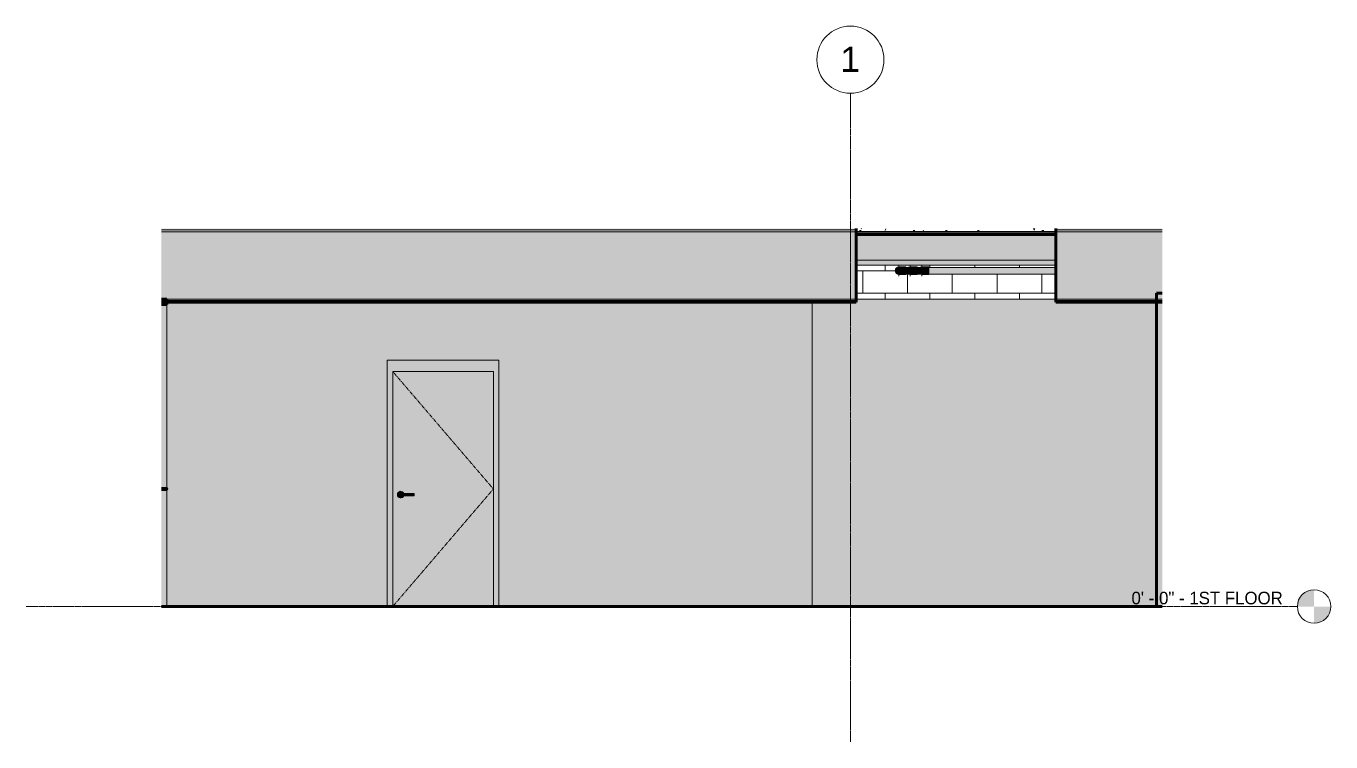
# Model space of a CAD drawing. Header units: inches. Extents: x -3547 to 1672, y -48 to 208.
# Drawn here: x 220.4 to 687, y -48.4 to 207.4 of the extents above; entities that cross this region are included whole.
import ezdxf

# ---------------------------------------------------------------- set-up
doc = ezdxf.new("R2010")
doc.units = ezdxf.units.IN
doc.header["$MEASUREMENT"] = 0
for name, pattern in [('Aligning Line 1_8_', [0.25, 0.125, -0.125]), ('Dash 1_16_', [0.125, 0.0625, -0.0625]), ('Grid Line 1_2_', [0.875, 0.5, -0.125, 0.125, -0.125])]:
    doc.linetypes.add(name, pattern=pattern)
for name, color, linetype, lineweight in [('0-2', 9, 'Continuous', 5), ('0-3', 165, 'Continuous', 5), ('0-4', 10, 'Continuous', 5), ('0-5', 7, 'Continuous', 18), ('A-DOOR-2', 31, 'Continuous', 9), ('A-DOOR-3', 254, 'Continuous', 18), ('A-DOOR-4', 90, 'Dash 1_16_', 9), ('A-DOOR-5', 90, 'Continuous', 9), ('A-DOOR-FRAM-2', 254, 'Continuous', 18), ('A-DOOR-FRAM-3', 90, 'Continuous', 9), ('A-FLOR-1', 9, 'Continuous', 5), ('A-FLOR-2', 31, 'Continuous', 18), ('A-FLOR-3', 8, 'Continuous', 5), ('A-FLOR-5', 250, 'Continuous', 60), ('A-FLOR-7', 21, 'Continuous', 5), ('A-FLOR-8', 251, 'Continuous', 5), ('A-FLOR-LEVL', 51, 'Continuous', 9), ('A-FLOR-LEVL-1', 51, 'Grid Line 1_2_', 9), ('A-FLOR-LEVL-2', 151, 'Continuous', 9), ('A-FLOR-LEVL-3', 147, 'Continuous', 9), ('A-FLOR-MCUT-1', 7, 'Continuous', 18), ('A-FLOR-PATT-1', 253, 'Continuous', 9), ('A-FLOR-PATT-2', 90, 'Continuous', 9), ('A-GLAZ-CWMG', 51, 'Continuous', 9), ('A-GLAZ-CWMG-1', 51, 'Continuous', 60), ('A-WALL', 113, 'Continuous', 18), ('A-WALL-3', 7, 'Continuous', 18), ('A-WALL-4', 113, 'Continuous', 5), ('A-WALL-PATT-1', 55, 'Continuous', 9), ('G-ANNO-SYMB', 111, 'Aligning Line 1_8_', 9), ('G-ANNO-SYMB-1', 147, 'Aligning Line 1_8_', 9), ('P-PIPE', 3, 'Continuous', 9), ('P-PIPE-1', 3, 'Continuous', 5), ('P-PIPE-CNTR', 3, 'Continuous', 9), ('S-BEAM', 12, 'Continuous', 9), ('S-GRID-1', 1, 'Grid Line 1_2_', 9), ('S-GRID-IDEN', 1, 'Continuous', 9), ('S-GRID-IDEN-1', 147, 'Continuous', 9)]:
    doc.layers.add(name, color=color, linetype=linetype, lineweight=lineweight)
doc.styles.add('Arial', font='arial.ttf', dxfattribs={"height": 9})
doc.styles.add('Century Gothic', font='ufonts.com_century-gothic.ttf', dxfattribs={"height": 4.5})
pattern_1 = [(0, (0, 0), (15.36, 3.84), [0.634, -10.886, 0.634, -10.886, -61.44]), (0, (0, 0), (15.36, 3.84), [-23.04, 0.634, -22.406, 0.634, -10.886, -26.88]), (0, (0, 0), (15.36, 3.84), [-57.6, 0.634, -7.046, 0.634, -18.566]), (120, (5.76, 1.92), (-11.0055376, 11.3821502), [0.634, -10.886, 0.634, -10.886, -61.44]), (120, (5.76, 1.92), (-11.0055376, 11.3821502), [-23.04, 0.634, -22.406, 0.634, -10.886, -26.88]), (120, (5.76, 1.92), (-11.0055376, 11.3821502), [-57.6, 0.634, -7.046, 0.634, -18.566]), (240, (7.68, 9.6), (-4.3544624, -15.2221502), [0.634, -10.886, 0.634, -10.886, -61.44]), (240, (7.68, 9.6), (-4.3544624, -15.2221502), [-23.04, 0.634, -22.406, 0.634, -10.886, -26.88]), (240, (7.68, 9.6), (-4.3544624, -15.2221502), [-57.6, 0.634, -7.046, 0.634, -18.566])]

# ---------------------------------------------------------------- blocks, each defined once
blk = doc.blocks.new('Level - Level Head - Circle-V22-Elevation 5 - b')
at = {"layer": 'A-FLOR-LEVL'}
h = blk.add_hatch(color=256, dxfattribs=at)
edge = h.paths.add_edge_path(flags=0)
edge.add_line((-3315.5, 0), (-3321.5, 0))
edge.add_arc((-3315.5, 0), 6, 90, 180, ccw=False)
edge.add_line((-3315.5, 6), (-3315.5, 0))
h = blk.add_hatch(color=256, dxfattribs=at)
edge = h.paths.add_edge_path(flags=0)
edge.add_line((-3315.5, -6), (-3315.5, 0))
edge.add_line((-3315.5, 0), (-3309.5, 0))
edge.add_arc((-3315.5, 0), 6, 270, 360, ccw=False)
at = {"layer": 'A-FLOR-LEVL-2'}
blk.add_circle((-3315.5, 0), 6, dxfattribs=at)
blk = doc.blocks.new('CTR - 2nd Phase_rvt-6-Elevation 5 - b')
at = {"layer": 'A-FLOR-LEVL-1'}
blk.add_line((-3776.1, 0), (-3321.5, 0), dxfattribs=at)
at = {"layer": '0-2'}
blk.add_blockref('Level - Level Head - Circle-V22-Elevation 5 - b', (0, 0), dxfattribs=at)
at = {"layer": 'A-FLOR-LEVL', "insert": (-3380.81, 5.28), "char_height": 4.5, "width": 64.9935, "attachment_point": 1, "style": 'Century Gothic'}
blk.add_mtext('0\' - 0" - 1ST FLOOR', dxfattribs=at)
blk = doc.blocks.new('Level - Level Head - Circle-V23-Elevation 5 - b')
at = {"layer": 'A-FLOR-LEVL'}
h = blk.add_hatch(color=256, dxfattribs=at)
edge = h.paths.add_edge_path(flags=0)
edge.add_line((-3315.5, 0), (-3321.5, 0))
edge.add_arc((-3315.5, 0), 6, 90, 180, ccw=False)
edge.add_line((-3315.5, 6), (-3315.5, 0))
h = blk.add_hatch(color=256, dxfattribs=at)
edge = h.paths.add_edge_path(flags=0)
edge.add_line((-3315.5, -6), (-3315.5, 0))
edge.add_line((-3315.5, 0), (-3309.5, 0))
edge.add_arc((-3315.5, 0), 6, 270, 360, ccw=False)
at = {"layer": 'A-FLOR-LEVL-3'}
blk.add_circle((-3315.5, 0), 6, dxfattribs=at)
blk = doc.blocks.new('CTR - 1st Phase - Unit Layouts_rvt-6-Elevation 5 - b')
at = {"layer": 'A-FLOR-LEVL-1'}
blk.add_line((-3776.1, 0), (-3321.5, 0), dxfattribs=at)
at = {"layer": '0-3'}
blk.add_blockref('Level - Level Head - Circle-V23-Elevation 5 - b', (0, 0), dxfattribs=at)
at = {"layer": 'A-FLOR-LEVL', "insert": (-3380.81, 5.28), "char_height": 4.5, "width": 64.9935, "attachment_point": 1, "style": 'Century Gothic'}
blk.add_mtext('0\' - 0" - 1ST FLOOR', dxfattribs=at)
blk = doc.blocks.new('CTR  - Topography_rvt-6-Elevation 5 - b')
at = {"layer": 'A-FLOR-LEVL-1'}
blk.add_line((-3776.1, 0), (-3321.5, 0), dxfattribs=at)
at = {"layer": 'G-ANNO-SYMB-1'}
blk.add_line((-3369.84, 0), (-3727.74, 0), dxfattribs=at)
at = {"layer": '0-3'}
blk.add_blockref('Level - Level Head - Circle-V23-Elevation 5 - b', (0, 0), dxfattribs=at)
at = {"layer": 'A-FLOR-LEVL', "insert": (-3380.81, 5.28), "char_height": 4.5, "width": 64.9935, "attachment_point": 1, "style": 'Century Gothic'}
blk.add_mtext('0\' - 0" - 1ST FLOOR', dxfattribs=at)
blk = doc.blocks.new('Grid - Grid Head - Circle-50561-Elevation 5 - b')
at = {"layer": 'S-GRID-IDEN-1'}
for start, end in [(0, 180), (180, 360)]:
    blk.add_arc((-3481.32, 195.41), 12, start, end, dxfattribs=at)
blk = doc.blocks.new('CTR - 1st Phase - Shell_rvt-6-Elevation 5 - b')
at = {"layer": 'A-FLOR-1'}
blk.add_hatch(color=256, dxfattribs=at).paths.add_polyline_path([(-3439.74, 122), (-3407.86, 122), (-3407.86, 123.75), (-3479.22, 123.75), (-3479.22, 122), (-3442.54, 122)], flags=0)
at = {"layer": 'A-FLOR-2'}
blk.add_hatch(color=256, dxfattribs=at).paths.add_polyline_path([(-3414.58, 133), (-3407.86, 133), (-3407.86, 133.75), (-3479.22, 133.75), (-3479.22, 133), (-3425.76, 133)], flags=0)
at = {"layer": 'A-FLOR-3'}
blk.add_hatch(color=256, dxfattribs=at).paths.add_polyline_path([(-3414.58, 133.75), (-3407.86, 133.75), (-3407.86, 134), (-3479.22, 134), (-3479.22, 133.75), (-3425.76, 133.75)], flags=0)
at = {"layer": 'A-FLOR-7'}
h = blk.add_hatch(color=256, dxfattribs=at)
h.paths.add_polyline_path([(-3548.79, 109.87), (-3479.22, 109.87), (-3479.22, 133.87), (-3727.74, 133.87), (-3727.74, 109.87), (-3607, 109.87)], flags=0)
h.paths.add_polyline_path([(-3407.86, 109.87), (-3369.84, 109.87), (-3369.84, 133.87), (-3407.86, 133.87), (-3407.86, 118.19)], flags=0)
at = {"layer": 'A-FLOR-8'}
h = blk.add_hatch(color=256, dxfattribs=at)
h.paths.add_polyline_path([(-3501.78, 109.37), (-3479.22, 109.37), (-3479.22, 109.87), (-3727.74, 109.87), (-3727.74, 109.37), (-3502.7, 109.37)], flags=0)
h.paths.add_polyline_path([(-3369.84, 109.37), (-3369.84, 109.87), (-3407.86, 109.87), (-3407.86, 109.37), (-3392.21, 109.37)], flags=0)
at = {"layer": 'A-FLOR-PATT-1'}
h = blk.add_hatch(dxfattribs=at)
h.set_pattern_fill('FP_17', color=256, style=0, pattern_type=2)
h.set_pattern_definition([(0, (0, 0), (7.68, 1.92), [0.634, -5.126, 0.634, -5.126, -30.72]), (0, (0, 0), (7.68, 1.92), [-11.52, 0.634, -10.886, 0.634, -5.126, -13.44]), (0, (0, 0), (7.68, 1.92), [-28.8, 0.634, -3.206, 0.634, -8.966]), (120, (2.88, 0.96), (-5.5027688, 5.6910751), [0.634, -5.126, 0.634, -5.126, -30.72]), (120, (2.88, 0.96), (-5.5027688, 5.6910751), [-11.52, 0.634, -10.886, 0.634, -5.126, -13.44]), (120, (2.88, 0.96), (-5.5027688, 5.6910751), [-28.8, 0.634, -3.206, 0.634, -8.966]), (240, (3.84, 4.8), (-2.1772312, -7.6110751), [0.634, -5.126, 0.634, -5.126, -30.72]), (240, (3.84, 4.8), (-2.1772312, -7.6110751), [-11.52, 0.634, -10.886, 0.634, -5.126, -13.44]), (240, (3.84, 4.8), (-2.1772312, -7.6110751), [-28.8, 0.634, -3.206, 0.634, -8.966])])
h.paths.add_polyline_path([(-3499.32, 134.62), (-3479.22, 134.62), (-3479.22, 135.08), (-3727.74, 135.08), (-3727.74, 134.62), (-3504.05, 134.62)], flags=0)
h.paths.add_polyline_path([(-3369.84, 134.62), (-3369.84, 135.08), (-3407.86, 135.08), (-3407.86, 134.62), (-3381.02, 134.62)], flags=0)
h = blk.add_hatch(dxfattribs=at)
h.set_pattern_fill('FP_18', color=256, style=0, pattern_type=2)
h.set_pattern_definition([(0, (0, 0), (0, 2.399), []), (315, (0, 0), (2.3985062, 0), [3.393, -3.393]), (45, (0, 0), (2.3985062, 0), [3.393, -3.393])])
h.paths.add_polyline_path([(-3499.32, 133.87), (-3479.22, 133.87), (-3479.22, 134.62), (-3727.74, 134.62), (-3727.74, 133.87), (-3504.05, 133.87)], flags=0)
h.paths.add_polyline_path([(-3369.84, 133.87), (-3369.84, 134.62), (-3407.86, 134.62), (-3407.86, 133.87), (-3381.02, 133.87)], flags=0)
h = blk.add_hatch(dxfattribs=at)
h.set_pattern_fill('FP_1', color=256, style=0, pattern_type=2)
h.set_pattern_definition(pattern_1)
h.paths.add_polyline_path([(-3448.13, 134), (-3407.86, 134), (-3407.86, 135.08), (-3479.22, 135.08), (-3479.22, 134), (-3459.31, 134)], flags=0)
at = {"layer": 'A-FLOR-PATT-2'}
h = blk.add_hatch(dxfattribs=at)
h.set_pattern_fill('FP_1', color=256, style=0, pattern_type=2)
h.set_pattern_definition(pattern_1)
h.paths.add_polyline_path([(-3499.32, 108.75), (-3479.22, 108.75), (-3479.22, 109.37), (-3727.74, 109.37), (-3727.74, 108.75), (-3504.05, 108.75)], flags=0)
h.paths.add_polyline_path([(-3369.84, 108.75), (-3369.84, 109.37), (-3407.86, 109.37), (-3407.86, 108.75), (-3392.21, 108.75)], flags=0)
at = {"layer": 'A-FLOR-5'}
for p, q in [((-3479.22, 108.75), (-3479.22, 135.08)), ((-3479.22, 135.08), (-3479.22, 133)), ((-3479.22, 133), (-3407.86, 133)), ((-3407.86, 135.08), (-3407.86, 108.75)), ((-3407.86, 133), (-3407.86, 135.08)), ((-3727.74, 108.75), (-3479.22, 108.75)), ((-3407.86, 108.75), (-3369.84, 108.75)), ((-3369.84, 0), (-3727.74, 0))]:
    blk.add_line(p, q, dxfattribs=at)
at = {"layer": 'A-FLOR-LEVL-1'}
blk.add_line((-3776.1, 0), (-3321.5, 0), dxfattribs=at)
at = {"layer": 'A-FLOR-MCUT-1'}
for p, q in [((-3479.22, 134.62), (-3727.74, 134.62)), ((-3479.22, 133.87), (-3727.74, 133.87)), ((-3407.86, 134), (-3479.22, 134)), ((-3407.86, 133.75), (-3479.22, 133.75)), ((-3369.84, 134.62), (-3407.86, 134.62)), ((-3369.84, 133.87), (-3407.86, 133.87)), ((-3479.22, 109.87), (-3727.74, 109.87)), ((-3479.22, 109.37), (-3727.74, 109.37)), ((-3369.84, 109.87), (-3407.86, 109.87)), ((-3369.84, 109.37), (-3407.86, 109.37))]:
    blk.add_line(p, q, dxfattribs=at)
at = {"layer": 'G-ANNO-SYMB-1'}
blk.add_line((-3369.84, 0), (-3727.74, 0), dxfattribs=at)
at = {"layer": 'S-GRID-1'}
blk.add_line((-3481.32, -48.37), (-3481.32, 183.41), dxfattribs=at)
at = {"layer": '0-3'}
for name in ['Grid - Grid Head - Circle-50561-Elevation 5 - b', 'Level - Level Head - Circle-V23-Elevation 5 - b']:
    blk.add_blockref(name, (0, 0), dxfattribs=at)
at = {"layer": 'A-FLOR-LEVL', "insert": (-3380.81, 5.28), "char_height": 4.5, "width": 64.9935, "attachment_point": 1, "style": 'Century Gothic'}
blk.add_mtext('0\' - 0" - 1ST FLOOR', dxfattribs=at)
at = {"layer": 'S-GRID-IDEN', "insert": (-3484.89, 200.05), "char_height": 9, "width": 8.484, "attachment_point": 1, "style": 'Arial'}
blk.add_mtext('1', dxfattribs=at)
blk = doc.blocks.new('HOLLOW METAL - STAIR DOOR-2009181-Elevation 5 - b')
at = {"layer": 'A-DOOR-3'}
h = blk.add_hatch(color=256, dxfattribs=at)
h.paths.add_polyline_path([(-3645, 0), (-3609, 0), (-3609, 84), (-3645, 84), (-3645, 33.77)], flags=0)
h.paths.add_polyline_path([(-3642.14, 38.82), (-3642.46, 38.86), (-3642.73, 38.98), (-3642.98, 39.16), (-3643.17, 39.41), (-3643.28, 39.69), (-3643.33, 40), (-3643.28, 40.31), (-3643.17, 40.59), (-3642.98, 40.84), (-3642.73, 41.02), (-3642.45, 41.14), (-3642.14, 41.18), (-3641.84, 41.14), (-3641.55, 41.02), (-3641.31, 40.84), (-3641.12, 40.59), (-3641.04, 40.39), (-3637.32, 40.38), (-3637.32, 39.61), (-3641.04, 39.61), (-3641.12, 39.41), (-3641.31, 39.16), (-3641.55, 38.98), (-3641.84, 38.86)], flags=0)
h = blk.add_hatch(color=256, dxfattribs=at)
h.paths.add_polyline_path([(-3642.32, 39.72), (-3642.42, 39.88), (-3642.43, 39.9), (-3642.44, 40), (-3642.41, 40.13), (-3642.34, 40.25), (-3642.33, 40.25), (-3642.39, 39.99), (-3642.33, 39.75)], flags=0)
h.paths.add_polyline_path([(-3642.14, 38.82), (-3641.84, 38.86), (-3641.55, 38.98), (-3641.31, 39.16), (-3641.12, 39.41), (-3641.06, 39.61), (-3642.16, 39.62), (-3642.31, 39.71), (-3642.32, 39.75), (-3642.39, 40.01), (-3642.31, 40.29), (-3642.2, 40.36), (-3642.13, 40.38), (-3641.95, 40.38), (-3641.86, 40.38), (-3641.04, 40.39), (-3641.12, 40.59), (-3641.31, 40.84), (-3641.55, 41.02), (-3641.84, 41.14), (-3642.14, 41.18), (-3642.46, 41.14), (-3642.73, 41.02), (-3642.98, 40.84), (-3643.17, 40.59), (-3643.28, 40.31), (-3643.33, 40), (-3643.28, 39.69), (-3643.17, 39.41), (-3642.98, 39.16), (-3642.73, 38.98), (-3642.45, 38.86)], flags=0)
for points in [[(-3642.05, 39.61), (-3641.8, 39.62), (-3641.46, 39.62), (-3641.46, 40), (-3642.44, 40), (-3642.4, 39.83), (-3642.34, 39.75), (-3642.29, 39.7), (-3642.19, 39.64), (-3642.11, 39.62), (-3642.05, 39.61)], [(-3637.32, 40), (-3637.32, 40.39), (-3641.46, 40.38), (-3641.46, 40), (-3638.26, 40)], [(-3640.96, 39.61), (-3637.32, 39.62), (-3637.32, 40), (-3641.46, 40), (-3641.46, 39.61), (-3640.97, 39.61)]]:
    blk.add_hatch(color=256, dxfattribs=at).paths.add_polyline_path(points, flags=0)
h = blk.add_hatch(color=256, dxfattribs=at)
h.paths.add_polyline_path([(-3642.32, 40.28), (-3642.41, 40.13), (-3642.43, 40.1), (-3642.43, 40), (-3642.39, 40), (-3642.33, 40.25)], flags=0)
h.paths.add_polyline_path([(-3641.8, 40), (-3641.46, 40), (-3641.46, 40.39), (-3641.49, 40.38), (-3642.06, 40.38), (-3642.05, 40.39), (-3642.22, 40.35), (-3642.31, 40.29), (-3642.32, 40.25), (-3642.39, 40), (-3641.84, 40)], flags=0)
at = {"layer": 'A-DOOR-FRAM-2'}
blk.add_hatch(color=256, dxfattribs=at).paths.add_polyline_path([(-3645, 0), (-3645, 84), (-3609, 84), (-3609, 0), (-3607, 0), (-3607, 88), (-3647, 88), (-3647, 0)], flags=0)
at = {"layer": 'A-DOOR-4'}
for p, q in [((-3645, 84), (-3609, 42)), ((-3609, 42), (-3645, 0))]:
    blk.add_line(p, q, dxfattribs=at)
at = {"layer": 'A-DOOR-5'}
for p, q in [((-3645, 84), (-3645, 0)), ((-3609, 84), (-3645, 84)), ((-3609, 0), (-3609, 84)), ((-3637.32, 40.39), (-3641.46, 40.39)), ((-3641.46, 39.61), (-3637.32, 39.61)), ((-3637.32, 40.39), (-3637.32, 40)), ((-3637.32, 40), (-3637.32, 39.61))]:
    blk.add_line(p, q, dxfattribs=at)
at = {"layer": 'A-DOOR-5', "flags": 128}
for points in [[(-3641.46, 40.39), (-3641.85, 40.39), (-3642.04, 40.39), (-3642.05, 40.39)], [(-3642.05, 39.61), (-3641.89, 39.61), (-3641.51, 39.61), (-3641.46, 39.61)]]:
    blk.add_lwpolyline(points, dxfattribs=at)
at = {"layer": 'A-DOOR-5'}
for start, end in [(19.6343, 180), (180, 340.4367)]:
    blk.add_arc((-3642.14, 40), 1.18, start, end, dxfattribs=at)
at = {"layer": 'A-DOOR-FRAM-3'}
for p, q in [((-3645, 0), (-3645, 84)), ((-3645, 84), (-3609, 84)), ((-3609, 0), (-3609, 84))]:
    blk.add_line(p, q, dxfattribs=at)
blk = doc.blocks.new('CTR - 1st Phase -Stairs _ Elevators_rvt-6-Elevation 5 - b')
at = {"layer": 'A-WALL-PATT-1'}
h = blk.add_hatch(dxfattribs=at)
h.set_pattern_fill('FP_2', color=256, style=0, pattern_type=2)
h.set_pattern_definition([(0, (-3208.374, 0), (0, 8), []), (90, (-3208.374, 0), (-8, 8), [8, -8])])
h.paths.add_polyline_path([(-3455.68, 118.66), (-3455.33, 118.73), (-3455.45, 118.69)], flags=0)
h.paths.add_polyline_path([(-3459.92, 118.66), (-3459.57, 118.73), (-3459.69, 118.69)], flags=0)
h.paths.add_polyline_path([(-3463.92, 118.66), (-3463.57, 118.73), (-3463.69, 118.69)], flags=0)
h.paths.add_polyline_path([(-3479.22, 109.88), (-3407.86, 109.88), (-3407.86, 118.81), (-3453.23, 118.81), (-3453.23, 118.66), (-3455.76, 118.66), (-3456.11, 118.7), (-3456.4, 118.81), (-3457.47, 118.81), (-3457.47, 118.66), (-3460, 118.66), (-3460.35, 118.7), (-3460.64, 118.81), (-3461.47, 118.81), (-3461.47, 118.66), (-3464, 118.66), (-3464.35, 118.7), (-3464.69, 118.85), (-3464.95, 119.05), (-3465.16, 119.33), (-3465.3, 119.65), (-3465.34, 120), (-3465.3, 120.35), (-3465.15, 120.69), (-3464.91, 120.98), (-3464.62, 121.19), (-3464.31, 121.3), (-3463.92, 121.34), (-3461.47, 121.34), (-3461.47, 121.19), (-3460.62, 121.19), (-3460.31, 121.3), (-3459.92, 121.34), (-3457.47, 121.34), (-3457.47, 121.19), (-3456.37, 121.19), (-3456.06, 121.3), (-3455.68, 121.34), (-3453.23, 121.34), (-3453.23, 121.19), (-3407.86, 121.19), (-3407.86, 122), (-3479.22, 122), (-3479.22, 118.19)], flags=0)
at = {"layer": 'A-FLOR-LEVL-1'}
blk.add_line((-3776.1, 0), (-3321.5, 0), dxfattribs=at)
at = {"layer": 'A-WALL-3'}
blk.add_line((-3407.86, 122), (-3479.22, 122), dxfattribs=at)
at = {"layer": '0-3'}
blk.add_blockref('Level - Level Head - Circle-V23-Elevation 5 - b', (0, 0), dxfattribs=at)
at = {"layer": '0-5'}
blk.add_blockref('HOLLOW METAL - STAIR DOOR-2009181-Elevation 5 - b', (0, 0), dxfattribs=at)
at = {"layer": 'A-FLOR-LEVL', "insert": (-3380.81, 5.28), "char_height": 4.5, "width": 64.9935, "attachment_point": 1, "style": 'Century Gothic'}
blk.add_mtext('0\' - 0" - 1ST FLOOR', dxfattribs=at)
blk = doc.blocks.new('Rectangular Mullion - 2_ x 4_ rectangular-2000371-Elevation 5 - b')
at = {"layer": 'A-GLAZ-CWMG'}
blk.add_hatch(color=256, dxfattribs=at).paths.add_polyline_path([(-3369.84, 0), (-3369.84, 108.75), (-3371.87, 108.75), (-3371.87, 0)], flags=0)
at = {"layer": 'A-GLAZ-CWMG-1'}
for p, q in [((-3369.84, 112), (-3371.87, 112)), ((-3371.87, 112), (-3371.87, 0)), ((-3371.87, 0), (-3369.84, 0))]:
    blk.add_line(p, q, dxfattribs=at)
blk = doc.blocks.new('Storefront_Entry_Door-_Single_7051 - Store Front Single Door-2030651-Elevation 5 - b')
at = {"layer": 'A-DOOR-2'}
for points in [[(-3727.74, 42), (-3726.97, 42), (-3726.97, 42.5), (-3727.74, 42.48), (-3727.74, 42.1)], [(-3727.74, 41.5), (-3726.97, 41.52), (-3726.97, 42), (-3727.74, 42), (-3727.74, 41.51)], [(-3726.97, 41.5), (-3726.9, 41.52), (-3726.13, 41.51), (-3726.25, 41.61), (-3726.34, 41.67), (-3726.35, 41.7), (-3726.41, 41.75), (-3726.46, 41.87), (-3726.47, 42), (-3726.97, 42), (-3726.97, 41.52)], [(-3725.97, 41.5), (-3725.62, 41.65), (-3725.47, 42), (-3725.62, 42.35), (-3725.97, 42.5), (-3726.33, 42.35), (-3726.47, 42), (-3726.33, 41.65)]]:
    blk.add_hatch(color=256, dxfattribs=at).paths.add_polyline_path(points, flags=0)
h = blk.add_hatch(color=256, dxfattribs=at)
h.paths.add_polyline_path([(-3726.55, 42), (-3726.47, 42), (-3726.44, 42.17), (-3726.41, 42.25), (-3726.35, 42.3), (-3726.33, 42.35), (-3726.25, 42.39), (-3726.13, 42.49), (-3726.16, 42.5), (-3726.91, 42.48), (-3726.97, 42.48), (-3726.97, 42), (-3726.62, 42)], flags=0)
h.paths.add_polyline_path([(-3726.04, 42.47), (-3726.03, 42.48), (-3726.13, 42.49)], flags=0)
for p, q in [((-3726.97, 42.5), (-3727.74, 42.5)), ((-3727.74, 41.5), (-3726.97, 41.5))]:
    blk.add_line(p, q, dxfattribs=at)
at = {"layer": 'A-DOOR-2', "flags": 128}
for points in [[(-3726.97, 42.5), (-3726.93, 42.5), (-3726.89, 42.5), (-3726.85, 42.5), (-3726.81, 42.5), (-3726.78, 42.5), (-3726.74, 42.5), (-3726.7, 42.5), (-3726.66, 42.5), (-3726.62, 42.5), (-3726.58, 42.5), (-3726.55, 42.5), (-3726.51, 42.5), (-3726.48, 42.5), (-3726.44, 42.5), (-3726.41, 42.5), (-3726.38, 42.5), (-3726.34, 42.5), (-3726.31, 42.5), (-3726.28, 42.5), (-3726.26, 42.5), (-3726.23, 42.5), (-3726.2, 42.5), (-3726.18, 42.5), (-3726.15, 42.5), (-3726.13, 42.5), (-3726.11, 42.5), (-3726.09, 42.5), (-3726.07, 42.5), (-3726.06, 42.5), (-3726.04, 42.5), (-3726.03, 42.5), (-3726.02, 42.5), (-3726.01, 42.5), (-3726, 42.5), (-3725.99, 42.5), (-3725.98, 42.5), (-3725.98, 42.5)], [(-3725.97, 42.5), (-3725.95, 42.5), (-3725.93, 42.5), (-3725.91, 42.5), (-3725.89, 42.49), (-3725.87, 42.49), (-3725.85, 42.49), (-3725.84, 42.48), (-3725.82, 42.47), (-3725.8, 42.47), (-3725.78, 42.46), (-3725.76, 42.45), (-3725.74, 42.44), (-3725.73, 42.43), (-3725.71, 42.42), (-3725.69, 42.41), (-3725.68, 42.4), (-3725.66, 42.39), (-3725.64, 42.38), (-3725.63, 42.36)], [(-3725.62, 42.35), (-3725.6, 42.33), (-3725.59, 42.32), (-3725.58, 42.3), (-3725.56, 42.29), (-3725.55, 42.27), (-3725.54, 42.25), (-3725.53, 42.24), (-3725.52, 42.22), (-3725.52, 42.2), (-3725.51, 42.18), (-3725.5, 42.16), (-3725.49, 42.14), (-3725.49, 42.12), (-3725.48, 42.1), (-3725.48, 42.08), (-3725.48, 42.07), (-3725.48, 42.05), (-3725.47, 42.03), (-3725.47, 42.01)], [(-3725.47, 42), (-3725.47, 41.98), (-3725.48, 41.96), (-3725.48, 41.94), (-3725.48, 41.92), (-3725.48, 41.9), (-3725.49, 41.88), (-3725.49, 41.86), (-3725.5, 41.84), (-3725.51, 41.82), (-3725.51, 41.81), (-3725.52, 41.79), (-3725.53, 41.77), (-3725.54, 41.75), (-3725.55, 41.73), (-3725.56, 41.72), (-3725.57, 41.7), (-3725.58, 41.69), (-3725.6, 41.67), (-3725.61, 41.66)], [(-3725.98, 41.5), (-3725.98, 41.5), (-3725.99, 41.5), (-3725.99, 41.5), (-3726, 41.5), (-3726.01, 41.5), (-3726.02, 41.5), (-3726.04, 41.5), (-3726.05, 41.5), (-3726.07, 41.5), (-3726.09, 41.5), (-3726.11, 41.5), (-3726.13, 41.5), (-3726.15, 41.5), (-3726.17, 41.5), (-3726.2, 41.5), (-3726.22, 41.5), (-3726.25, 41.5), (-3726.28, 41.5), (-3726.31, 41.5), (-3726.34, 41.5), (-3726.37, 41.5), (-3726.4, 41.5), (-3726.43, 41.5), (-3726.47, 41.5), (-3726.5, 41.5), (-3726.54, 41.5), (-3726.57, 41.5), (-3726.61, 41.5), (-3726.65, 41.5), (-3726.69, 41.5), (-3726.73, 41.5), (-3726.76, 41.5), (-3726.8, 41.5), (-3726.84, 41.5), (-3726.88, 41.5), (-3726.92, 41.5), (-3726.96, 41.5), (-3726.97, 41.5)], [(-3725.63, 41.64), (-3725.64, 41.63), (-3725.66, 41.61), (-3725.67, 41.6), (-3725.69, 41.59), (-3725.7, 41.58), (-3725.72, 41.57), (-3725.74, 41.56), (-3725.76, 41.55), (-3725.77, 41.54), (-3725.79, 41.53), (-3725.81, 41.53), (-3725.83, 41.52), (-3725.85, 41.52), (-3725.87, 41.51), (-3725.89, 41.51), (-3725.91, 41.5), (-3725.93, 41.5), (-3725.95, 41.5), (-3725.97, 41.5)]]:
    blk.add_lwpolyline(points, dxfattribs=at)
at = {"layer": 'A-DOOR-2'}
for start, end in [(0, 180), (180, 360)]:
    blk.add_arc((-3725.97, 42), 0.5, start, end, dxfattribs=at)
blk = doc.blocks.new('Rectangular Mullion - 2_ x 4_ rectangular-1978849-Elevation 5 - b')
at = {"layer": 'A-GLAZ-CWMG'}
blk.add_hatch(color=256, dxfattribs=at).paths.add_polyline_path([(-3725.72, 107.88), (-3725.72, 108.75), (-3727.74, 108.75), (-3727.74, 107.88)], flags=0)
at = {"layer": 'A-GLAZ-CWMG-1'}
for p, q in [((-3725.72, 109.88), (-3727.74, 109.88)), ((-3727.74, 107.88), (-3725.72, 107.88)), ((-3725.72, 107.88), (-3725.72, 109.88))]:
    blk.add_line(p, q, dxfattribs=at)
blk = doc.blocks.new('Rectangular Mullion - 2_ x 4_ rectangular-2030648-Elevation 5 - b')
at = {"layer": 'A-GLAZ-CWMG'}
h = blk.add_hatch(color=256, dxfattribs=at)
h.paths.add_polyline_path([(-3725.72, 0), (-3725.72, 41.6), (-3725.98, 41.5), (-3726.2, 41.57), (-3726.13, 41.51), (-3726.16, 41.5), (-3726.91, 41.52), (-3726.97, 41.5), (-3727.74, 41.5), (-3727.74, 0)], flags=0)
h.paths.add_polyline_path([(-3726.45, 41.7), (-3726.44, 41.83), (-3726.41, 41.75), (-3726.35, 41.7), (-3726.47, 41.93), (-3726.45, 41.75)], flags=0)
h.paths.add_polyline_path([(-3726.47, 42), (-3726.35, 42.3), (-3726.42, 42.21), (-3726.46, 42.13), (-3726.47, 42.07)], flags=0)
h.paths.add_polyline_path([(-3726.25, 42.39), (-3726.04, 42.47), (-3726.13, 42.49), (-3726.2, 42.43)], flags=0)
h.paths.add_polyline_path([(-3725.72, 42.4), (-3725.72, 107.88), (-3727.74, 107.88), (-3727.74, 42.5), (-3726.63, 42.48), (-3726.32, 42.49), (-3726.16, 42.5), (-3726.03, 42.48), (-3725.97, 42.5), (-3725.82, 42.44)], flags=0)
for p, q in [((-3725.72, 107.88), (-3725.72, 42.4)), ((-3725.72, 41.6), (-3725.72, 0))]:
    blk.add_line(p, q, dxfattribs=at)
blk = doc.blocks.new('Dimension Lumber - 2x10-2056819-Elevation 5 - b')
at = {"layer": 'S-BEAM'}
blk.add_hatch(color=256, dxfattribs=at).paths.add_polyline_path([(-3436.95, 123.75), (-3407.86, 123.75), (-3407.86, 133), (-3479.22, 133), (-3479.22, 123.75), (-3442.54, 123.75)], flags=0)
blk.add_line((-3479.22, 123.75), (-3407.86, 123.75), dxfattribs=at)
blk = doc.blocks.new('Elbow - PVC - Sch 40 - Standard-2079255-Elevation 5 - b')
at = {"layer": 'P-PIPE'}
h = blk.add_hatch(color=256, dxfattribs=at)
h.paths.add_polyline_path([(-3464, 118.66), (-3463.65, 118.7), (-3463.31, 118.85), (-3463.05, 119.05), (-3462.83, 119.35), (-3462.7, 119.65), (-3462.66, 120), (-3462.7, 120.35), (-3462.85, 120.69), (-3463.05, 120.95), (-3463.41, 121.2), (-3463.69, 121.3), (-3464.02, 121.34), (-3464.35, 121.3), (-3464.69, 121.15), (-3464.95, 120.95), (-3465.19, 120.62), (-3465.3, 120.35), (-3465.34, 120), (-3465.3, 119.65), (-3465.15, 119.31), (-3464.91, 119.02), (-3464.59, 118.8), (-3464.31, 118.7)], flags=0)
h.paths.add_polyline_path([(-3464, 118.81), (-3464.31, 118.85), (-3464.64, 119.01), (-3464.84, 119.16), (-3465.03, 119.41), (-3465.15, 119.69), (-3465.19, 120), (-3465.15, 120.31), (-3465, 120.63), (-3464.78, 120.88), (-3464.59, 121.03), (-3464.31, 121.15), (-3464, 121.19), (-3463.69, 121.15), (-3463.41, 121.03), (-3463.16, 120.84), (-3462.97, 120.59), (-3462.84, 120.25), (-3462.81, 120), (-3462.85, 119.69), (-3462.97, 119.41), (-3463.16, 119.16), (-3463.45, 118.95), (-3463.69, 118.85), (-3463.82, 118.84)], flags=0)
for points in [[(-3462.66, 120), (-3462.62, 120), (-3462.62, 121.34), (-3463.92, 121.33), (-3463.65, 121.3), (-3463.31, 121.15), (-3463, 120.89), (-3462.81, 120.61), (-3462.7, 120.3)], [(-3461.47, 120), (-3461.47, 121.34), (-3462.62, 121.34), (-3462.62, 120), (-3462.11, 120)], [(-3462.62, 118.66), (-3462.62, 120), (-3462.66, 120), (-3462.7, 119.65), (-3462.85, 119.31), (-3463.05, 119.05), (-3463.33, 118.84), (-3463.69, 118.69), (-3463.92, 118.66), (-3462.81, 118.66)], [(-3461.47, 118.66), (-3461.47, 120), (-3462.62, 120), (-3462.62, 118.66), (-3462.11, 118.66)]]:
    blk.add_hatch(color=256, dxfattribs=at).paths.add_polyline_path(points, flags=0)
for p, q in [((-3461.47, 121.34), (-3462.62, 121.34)), ((-3461.47, 121.34), (-3461.47, 120)), ((-3465.19, 120.6), (-3465.18, 120.63)), ((-3464.6, 118.81), (-3464.63, 118.82)), ((-3462.62, 118.66), (-3461.47, 118.66)), ((-3461.47, 120), (-3461.47, 118.66))]:
    blk.add_line(p, q, dxfattribs=at)
at = {"layer": 'P-PIPE', "flags": 128}
for points in [[(-3464.33, 121.27), (-3464.13, 121.34), (-3464, 121.34)], [(-3464, 121.34), (-3463.84, 121.34), (-3463.4, 121.34), (-3462.78, 121.34), (-3462.62, 121.34)], [(-3465.32, 119.83), (-3465.34, 119.87), (-3465.34, 120)], [(-3465.08, 119.22), (-3465.12, 119.26), (-3465.13, 119.28)], [(-3464.78, 121.08), (-3464.74, 121.12), (-3464.72, 121.13)], [(-3462.62, 118.66), (-3463.27, 118.66), (-3463.76, 118.66), (-3463.99, 118.66), (-3464, 118.66)]]:
    blk.add_lwpolyline(points, dxfattribs=at)
at = {"layer": 'P-PIPE'}
for start, end in [(0, 180), (180, 360)]:
    blk.add_arc((-3464, 120), 1.34, start, end, dxfattribs=at)
blk = doc.blocks.new('Elbow - PVC - Sch 40 - Standard-V7-Elevation 5 - b')
at = {"layer": 'P-PIPE'}
h = blk.add_hatch(color=256, dxfattribs=at)
h.paths.add_polyline_path([(-3460, 118.66), (-3459.65, 118.7), (-3459.31, 118.85), (-3459.05, 119.05), (-3458.8, 119.41), (-3458.7, 119.69), (-3458.66, 120), (-3458.7, 120.35), (-3458.85, 120.69), (-3459.05, 120.95), (-3459.41, 121.2), (-3459.69, 121.3), (-3460.02, 121.34), (-3460.35, 121.3), (-3460.71, 121.13), (-3460.95, 120.95), (-3461.2, 120.59), (-3461.3, 120.3), (-3461.34, 120), (-3461.3, 119.65), (-3461.15, 119.31), (-3460.88, 119), (-3460.59, 118.8), (-3460.31, 118.7)], flags=0)
h.paths.add_polyline_path([(-3460, 118.81), (-3460.31, 118.85), (-3460.64, 119.01), (-3460.84, 119.16), (-3461.03, 119.41), (-3461.15, 119.69), (-3461.19, 120), (-3461.15, 120.31), (-3461, 120.63), (-3460.78, 120.88), (-3460.59, 121.03), (-3460.31, 121.15), (-3460, 121.19), (-3459.69, 121.15), (-3459.4, 121.03), (-3459.16, 120.84), (-3458.97, 120.59), (-3458.84, 120.25), (-3458.81, 120), (-3458.85, 119.69), (-3458.97, 119.4), (-3459.16, 119.16), (-3459.45, 118.95), (-3459.69, 118.85), (-3459.82, 118.84)], flags=0)
for points in [[(-3458.65, 120), (-3458.62, 120), (-3458.62, 121.34), (-3459.92, 121.33), (-3459.63, 121.29), (-3459.3, 121.15), (-3459, 120.89), (-3458.8, 120.59), (-3458.7, 120.3), (-3458.66, 120)], [(-3457.92, 120), (-3457.47, 120), (-3457.47, 121.34), (-3458.62, 121.34), (-3458.62, 120)], [(-3458.62, 118.66), (-3457.47, 118.66), (-3457.47, 120), (-3458.62, 120), (-3458.62, 118.66)]]:
    blk.add_hatch(color=256, dxfattribs=at).paths.add_polyline_path(points, flags=0)
h = blk.add_hatch(color=256, dxfattribs=at)
h.paths.add_polyline_path([(-3460, 118.66), (-3459.92, 118.66), (-3459.69, 118.7)], flags=0)
h.paths.add_polyline_path([(-3458.62, 118.66), (-3458.62, 120), (-3458.66, 120), (-3458.7, 119.65), (-3458.85, 119.31), (-3459.05, 119.05), (-3459.38, 118.81), (-3459.69, 118.69), (-3459.92, 118.66), (-3458.91, 118.66)], flags=0)
for p, q in [((-3457.47, 121.34), (-3458.62, 121.34)), ((-3457.47, 121.34), (-3457.47, 120)), ((-3461.19, 120.6), (-3461.18, 120.63)), ((-3460.6, 118.81), (-3460.63, 118.82)), ((-3458.62, 118.66), (-3457.47, 118.66)), ((-3457.47, 120), (-3457.47, 118.66))]:
    blk.add_line(p, q, dxfattribs=at)
at = {"layer": 'P-PIPE', "flags": 128}
for points in [[(-3460.33, 121.27), (-3460.13, 121.34), (-3460.01, 121.34)], [(-3460, 121.34), (-3459.84, 121.34), (-3459.4, 121.34), (-3458.78, 121.34), (-3458.62, 121.34)], [(-3461.32, 119.83), (-3461.34, 119.87), (-3461.34, 120)], [(-3461.08, 119.22), (-3461.12, 119.26), (-3461.13, 119.28)], [(-3460.78, 121.08), (-3460.74, 121.12), (-3460.72, 121.13)], [(-3458.62, 118.66), (-3459.27, 118.66), (-3459.76, 118.66), (-3459.99, 118.66), (-3460, 118.66)]]:
    blk.add_lwpolyline(points, dxfattribs=at)
at = {"layer": 'P-PIPE'}
for start, end in [(0, 180), (180, 360)]:
    blk.add_arc((-3460, 120), 1.34, start, end, dxfattribs=at)
blk = doc.blocks.new('Elbow - PVC - Sch 40 - Standard-V8-Elevation 5 - b')
at = {"layer": 'P-PIPE'}
h = blk.add_hatch(color=256, dxfattribs=at)
h.paths.add_polyline_path([(-3455.76, 118.66), (-3455.41, 118.7), (-3455.06, 118.85), (-3454.81, 119.05), (-3454.56, 119.41), (-3454.45, 119.69), (-3454.42, 120.06), (-3454.46, 120.35), (-3454.61, 120.69), (-3454.81, 120.95), (-3455.16, 121.2), (-3455.45, 121.3), (-3455.82, 121.34), (-3456.11, 121.3), (-3456.45, 121.15), (-3456.71, 120.95), (-3456.95, 120.59), (-3457.06, 120.3), (-3457.1, 120), (-3457.06, 119.65), (-3456.9, 119.31), (-3456.71, 119.05), (-3456.35, 118.8), (-3456.06, 118.7)], flags=0)
h.paths.add_polyline_path([(-3455.76, 118.81), (-3456.06, 118.85), (-3456.4, 119.01), (-3456.6, 119.16), (-3456.79, 119.41), (-3456.9, 119.69), (-3456.94, 120), (-3456.9, 120.31), (-3456.76, 120.63), (-3456.54, 120.88), (-3456.35, 121.03), (-3456.06, 121.15), (-3455.76, 121.19), (-3455.45, 121.15), (-3455.12, 121), (-3454.92, 120.84), (-3454.73, 120.59), (-3454.6, 120.25), (-3454.57, 120), (-3454.61, 119.69), (-3454.73, 119.4), (-3454.92, 119.16), (-3455.2, 118.95), (-3455.45, 118.85), (-3455.58, 118.84)], flags=0)
for points in [[(-3454.38, 120), (-3454.38, 121.34), (-3455.68, 121.33), (-3455.39, 121.29), (-3455.06, 121.15), (-3454.76, 120.89), (-3454.56, 120.59), (-3454.45, 120.3), (-3454.4, 120)], [(-3453.72, 120), (-3453.23, 120), (-3453.23, 121.34), (-3454.38, 121.34), (-3454.38, 120)], [(-3454.38, 118.66), (-3454.38, 120), (-3454.41, 120), (-3454.46, 119.65), (-3454.61, 119.31), (-3454.81, 119.05), (-3455.14, 118.81), (-3455.45, 118.69), (-3455.68, 118.66), (-3454.67, 118.66), (-3454.42, 118.66)], [(-3454.38, 118.66), (-3453.23, 118.66), (-3453.23, 120), (-3454.38, 120), (-3454.38, 118.66)]]:
    blk.add_hatch(color=256, dxfattribs=at).paths.add_polyline_path(points, flags=0)
for p, q in [((-3453.23, 121.34), (-3454.38, 121.34)), ((-3453.23, 121.34), (-3453.23, 120)), ((-3456.95, 120.6), (-3456.94, 120.63)), ((-3456.36, 118.81), (-3456.39, 118.82)), ((-3454.38, 118.66), (-3453.23, 118.66)), ((-3453.23, 120), (-3453.23, 118.66))]:
    blk.add_line(p, q, dxfattribs=at)
at = {"layer": 'P-PIPE', "flags": 128}
for points in [[(-3456.09, 121.27), (-3455.88, 121.34), (-3455.76, 121.34)], [(-3455.76, 121.34), (-3455.6, 121.34), (-3455.16, 121.34), (-3454.53, 121.34), (-3454.38, 121.34)], [(-3457.08, 119.83), (-3457.1, 119.87), (-3457.1, 120)], [(-3456.84, 119.22), (-3456.88, 119.26), (-3456.89, 119.28)], [(-3456.52, 121.1), (-3456.5, 121.12), (-3456.48, 121.13)], [(-3454.38, 118.66), (-3455.03, 118.66), (-3455.52, 118.66), (-3455.75, 118.66), (-3455.76, 118.66)]]:
    blk.add_lwpolyline(points, dxfattribs=at)
at = {"layer": 'P-PIPE'}
for start, end in [(0, 180), (180, 360)]:
    blk.add_arc((-3455.76, 120), 1.34, start, end, dxfattribs=at)
blk = doc.blocks.new('Level - Level Head - Circle-50818-Elevation 5 - b')
at = {"layer": 'A-FLOR-LEVL'}
h = blk.add_hatch(color=256, dxfattribs=at)
edge = h.paths.add_edge_path(flags=0)
edge.add_line((-3315.5, 0), (-3321.5, 0))
edge.add_arc((-3315.5, 0), 6, 90, 180, ccw=False)
edge.add_line((-3315.5, 6), (-3315.5, 0))
h = blk.add_hatch(color=256, dxfattribs=at)
edge = h.paths.add_edge_path(flags=0)
edge.add_line((-3315.5, -6), (-3315.5, 0))
edge.add_line((-3315.5, 0), (-3309.5, 0))
edge.add_arc((-3315.5, 0), 6, 270, 360, ccw=False)
blk.add_circle((-3315.5, 0), 6, dxfattribs=at)

msp = doc.modelspace()

# ---------------------------------------------------------------- hatches: boundary and pattern name
at = {"layer": 'A-WALL'}
msp.add_hatch(color=256, dxfattribs=at).paths.add_polyline_path([(497.18, 0), (497.18, 108.75), (270.78, 108.75), (270.78, 42.4), (270.89, 42.35), (271.03, 42), (270.86, 41.64), (270.78, 41.6), (270.78, 0), (349.51, 0), (349.51, 88), (389.51, 88), (389.51, 0), (447.72, 0)], flags=0)
at = {"layer": 'A-WALL-4'}
for points in [[(501.56, 0), (501.56, 108.75), (497.18, 108.75), (497.18, 0)], [(624.63, 0), (624.63, 108.75), (588.65, 108.75), (588.65, 109.88), (517.28, 109.88), (517.28, 108.75), (501.56, 108.75), (501.56, 0), (537.19, 0)]]:
    msp.add_hatch(color=256, dxfattribs=at).paths.add_polyline_path(points, flags=0)
at = {"layer": 'P-PIPE'}
for points in [[(532.51, 118.81), (532.87, 118.88), (533.1, 118.97), (533.35, 119.16), (533.54, 119.41), (533.66, 119.71), (533.69, 120.07), (533.65, 120.31), (533.54, 120.59), (533.35, 120.84), (533.04, 121.05), (532.81, 121.15), (532.51, 121.19), (532.2, 121.15), (531.91, 121.03), (531.67, 120.84), (531.46, 120.55), (531.36, 120.31), (531.32, 120), (531.38, 119.65), (531.48, 119.41), (531.67, 119.16), (531.91, 118.97), (532.2, 118.85), (532.33, 118.84)], [(536.51, 118.81), (536.87, 118.88), (537.1, 118.97), (537.35, 119.16), (537.54, 119.41), (537.66, 119.71), (537.69, 120.07), (537.65, 120.31), (537.54, 120.59), (537.35, 120.84), (537.04, 121.05), (536.81, 121.15), (536.49, 121.19), (536.2, 121.15), (535.91, 121.03), (535.67, 120.84), (535.46, 120.55), (535.36, 120.3), (535.32, 120), (535.36, 119.69), (535.48, 119.41), (535.67, 119.16), (535.91, 118.97), (536.2, 118.85), (536.33, 118.84)], [(540.75, 118.81), (541.11, 118.88), (541.39, 119), (541.59, 119.16), (541.78, 119.41), (541.9, 119.71), (541.93, 120.07), (541.9, 120.31), (541.78, 120.59), (541.59, 120.84), (541.29, 121.05), (541.06, 121.15), (540.69, 121.18), (540.44, 121.15), (540.16, 121.03), (539.91, 120.84), (539.7, 120.55), (539.6, 120.3), (539.56, 120), (539.6, 119.69), (539.72, 119.41), (539.91, 119.16), (540.16, 118.97), (540.44, 118.85), (540.57, 118.84)]]:
    msp.add_hatch(color=256, dxfattribs=at).paths.add_polyline_path(points, flags=0)
at = {"layer": 'P-PIPE-1'}
for points in [[(535.04, 120), (535.16, 120), (535.21, 120.35), (535.36, 120.69), (535.56, 120.95), (535.84, 121.19), (535.04, 121.19), (535.04, 120.07)], [(539.04, 120), (539.41, 120), (539.45, 120.35), (539.6, 120.69), (539.8, 120.95), (540.08, 121.19), (539.04, 121.19), (539.04, 120.21)], [(539.04, 118.81), (540.14, 118.81), (540.06, 118.85), (539.8, 119.05), (539.55, 119.41), (539.45, 119.69), (539.41, 120), (539.04, 120), (539.04, 118.84)], [(567.95, 120), (588.65, 120), (588.65, 121.19), (543.28, 121.19), (543.28, 120), (565.15, 120)], [(543.28, 118.81), (588.65, 118.81), (588.65, 120), (543.28, 120), (543.28, 118.84)]]:
    msp.add_hatch(color=256, dxfattribs=at).paths.add_polyline_path(points, flags=0)
h = msp.add_hatch(color=256, dxfattribs=at)
h.paths.add_polyline_path([(535.04, 118.81), (535.89, 118.81), (535.79, 118.87), (535.56, 119.05), (535.31, 119.41), (535.2, 119.69), (535.16, 120), (535.04, 120), (535.04, 118.84)], flags=0)
h.paths.add_polyline_path([(537.12, 118.81), (537.13, 118.81), (537.18, 118.83)], flags=0)

# ---------------------------------------------------------------- linework, layer by layer
at = {"layer": 'A-FLOR-LEVL-1'}
msp.add_line((220.41, 0), (675.01, 0), dxfattribs=at)
at = {"layer": 'A-WALL'}
for p, q in [((501.56, 108.75), (501.56, 0)), ((588.65, 109.88), (517.28, 109.88)), ((349.51, 0), (349.51, 88)), ((349.51, 88), (389.51, 88)), ((389.51, 88), (389.51, 0))]:
    msp.add_line(p, q, dxfattribs=at)
at = {"layer": 'G-ANNO-SYMB'}
msp.add_line((626.67, 0), (268.77, 0), dxfattribs=at)
at = {"layer": 'P-PIPE'}
for p, q in [((535.89, 121.19), (535.04, 121.19)), ((535.04, 118.81), (535.89, 118.81)), ((540.14, 121.19), (539.04, 121.19)), ((539.04, 118.81), (540.14, 118.81)), ((588.65, 121.19), (543.28, 121.19)), ((543.28, 118.81), (588.65, 118.81))]:
    msp.add_line(p, q, dxfattribs=at)
for centre, start, end in [((532.51, 120), 0, 180), ((532.51, 120), 180, 0), ((536.51, 120), 0, 180), ((536.51, 120), 180, 0), ((540.75, 120), 0, 180), ((540.75, 120), 180, 0)]:
    msp.add_arc(centre, 1.19, start, end, dxfattribs=at)
at = {"layer": 'P-PIPE-CNTR'}
for p, q in [((532.51, 118), (532.51, 122)), ((536.51, 118), (536.51, 122)), ((540.75, 118), (540.75, 122)), ((530.51, 120), (534.51, 120)), ((534.51, 120), (538.51, 120)), ((538.75, 120), (542.75, 120))]:
    msp.add_line(p, q, dxfattribs=at)

# ---------------------------------------------------------------- block references
at = {"layer": '0-4'}
for name in ['CTR - 1st Phase - Shell_rvt-6-Elevation 5 - b', 'CTR - 1st Phase -Stairs _ Elevators_rvt-6-Elevation 5 - b', 'CTR - 2nd Phase_rvt-6-Elevation 5 - b', 'CTR - 1st Phase - Unit Layouts_rvt-6-Elevation 5 - b', 'CTR  - Topography_rvt-6-Elevation 5 - b']:
    msp.add_blockref(name, (3996.51, 0), dxfattribs=at)
at = {"layer": 'A-DOOR-2'}
msp.add_blockref('Storefront_Entry_Door-_Single_7051 - Store Front Single Door-2030651-Elevation 5 - b', (3996.51, 0), dxfattribs=at)
at = {"layer": 'A-FLOR-LEVL'}
msp.add_blockref('Level - Level Head - Circle-50818-Elevation 5 - b', (3996.51, 0), dxfattribs=at)
at = {"layer": 'A-GLAZ-CWMG'}
for name in ['Rectangular Mullion - 2_ x 4_ rectangular-2000371-Elevation 5 - b', 'Rectangular Mullion - 2_ x 4_ rectangular-1978849-Elevation 5 - b', 'Rectangular Mullion - 2_ x 4_ rectangular-2030648-Elevation 5 - b']:
    msp.add_blockref(name, (3996.51, 0), dxfattribs=at)
at = {"layer": 'P-PIPE'}
for name in ['Elbow - PVC - Sch 40 - Standard-2079255-Elevation 5 - b', 'Elbow - PVC - Sch 40 - Standard-V7-Elevation 5 - b', 'Elbow - PVC - Sch 40 - Standard-V8-Elevation 5 - b']:
    msp.add_blockref(name, (3996.51, 0), dxfattribs=at)
at = {"layer": 'S-BEAM'}
msp.add_blockref('Dimension Lumber - 2x10-2056819-Elevation 5 - b', (3996.51, 0), dxfattribs=at)

# ---------------------------------------------------------------- texts
at = {"layer": 'A-FLOR-LEVL', "insert": (615.7, 5.28), "char_height": 4.5, "width": 64.9935, "attachment_point": 1, "style": 'Century Gothic'}
msp.add_mtext('0\' - 0" - 1ST FLOOR', dxfattribs=at)

doc.saveas('drawing.dxf')
